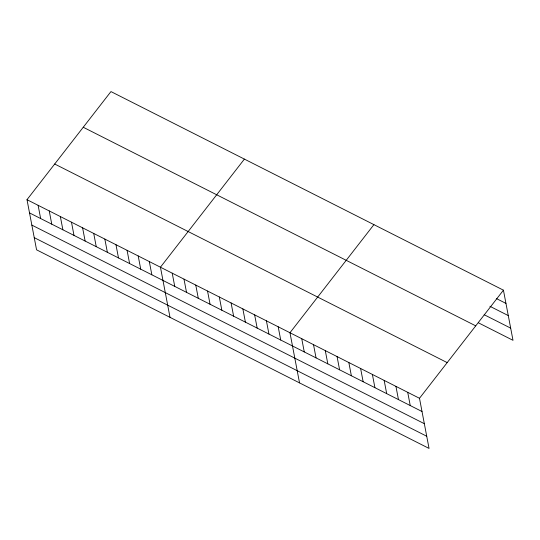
<?xml version="1.0" encoding="UTF-8"?>
<svg xmlns="http://www.w3.org/2000/svg" width="540" height="540" viewBox="0 0 540 540"><rect width="100%" height="100%" fill="white"/><g stroke="black" fill="none" stroke-linecap="round" stroke-linejoin="round"><path stroke-width="0.81" d="M503.435 290.176L419.492 398.284L429.05 448.423L36.565 249.824L27 199.685L110.95 91.577L503.435 290.176L513 340.315L478.413 322.812M244.391 159.104L160.447 267.206L170.012 317.345M373.916 224.64L289.966 332.748L299.531 382.88M496.395 298.566L505.96 303.406M489.881 306.275L508.282 315.59M484.184 314.732L510.678 328.138M83.241 127.251L475.733 325.856M54.702 164.012L447.194 362.61M27 199.685L419.492 398.284M29.525 212.909L422.01 411.514M31.847 225.092L424.339 423.691M34.243 237.641L426.728 436.239M407.714 392.324L410.238 405.554M395.942 386.37L398.466 399.593M384.163 380.41L386.687 393.64M372.391 374.45L374.915 387.68M360.619 368.496L363.137 381.719M348.84 362.536L351.365 375.766M337.068 356.576L339.593 369.806M325.289 350.622L327.814 363.845M313.517 344.662L316.042 357.892M301.745 338.702L304.263 351.932M278.195 326.788L280.719 340.018M266.416 320.828L268.94 334.058M254.644 314.874L257.168 328.097M242.872 308.914L245.39 322.144M231.093 302.954L233.618 316.184M219.321 297L221.846 310.223M207.542 291.04L210.067 304.27M195.77 285.079L198.295 298.31M183.998 279.126L186.516 292.349M172.22 273.166L174.744 286.396M149.323 261.583L151.848 274.806M138.206 255.953L140.731 269.183M127.082 250.324L129.607 263.554M115.965 244.701L118.49 257.924M104.841 239.072L107.366 252.302M93.724 233.449L96.248 246.672M82.6 227.819L85.124 241.043M71.483 222.19L74.007 235.42M60.359 216.567L62.883 229.79M49.241 210.938L51.766 224.168M38.117 205.308L40.642 218.538"/></g></svg>
